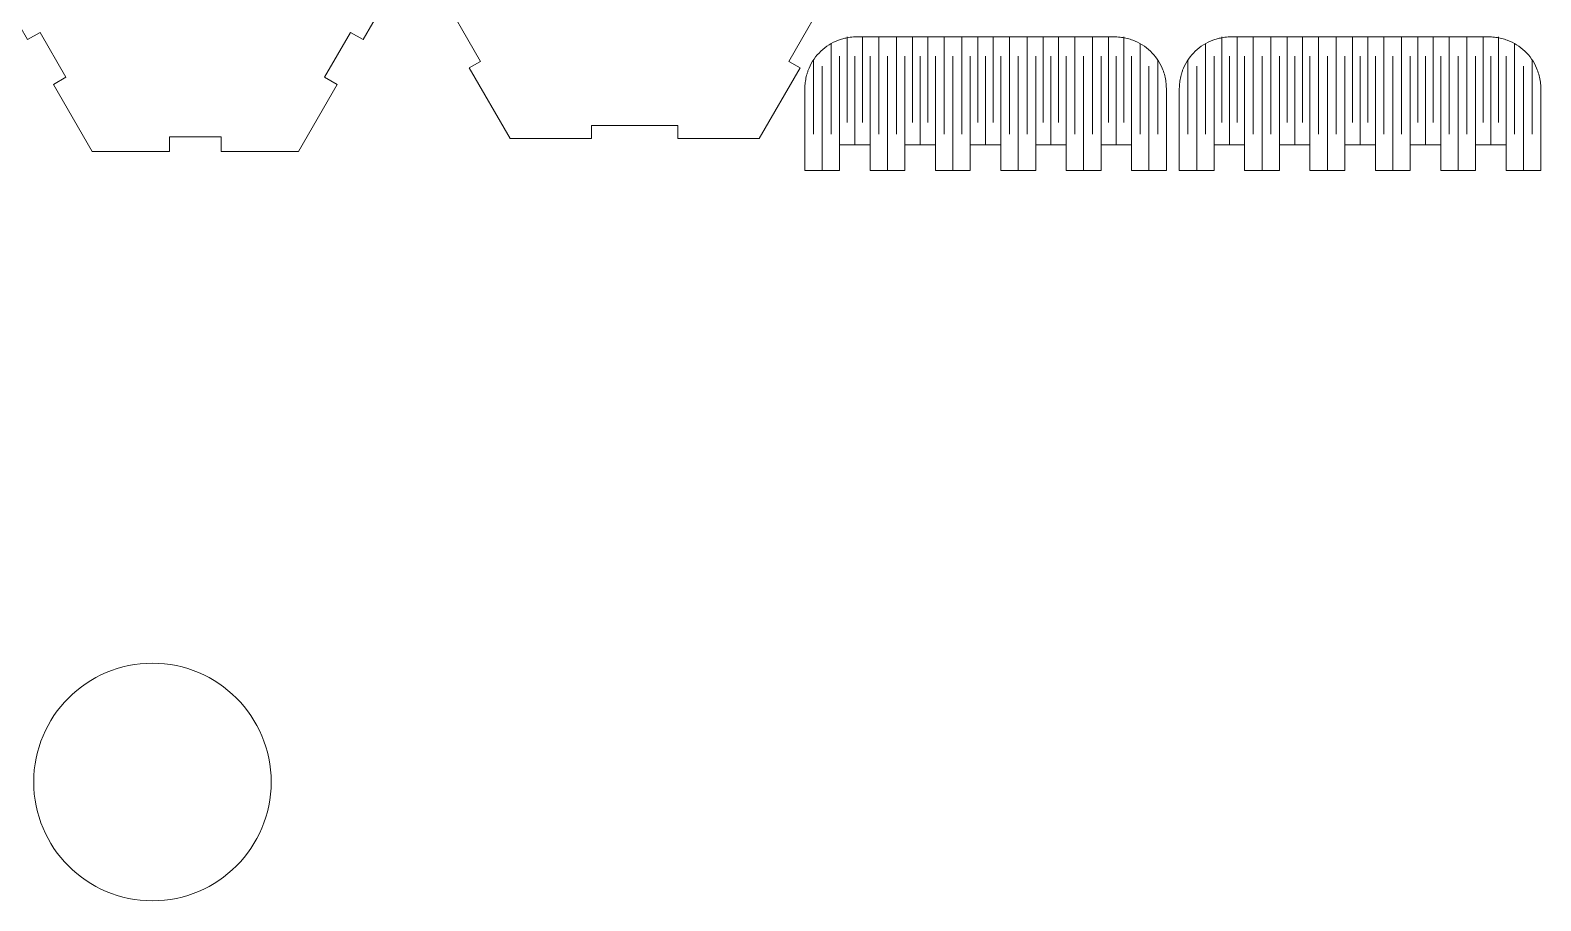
# Model space of a CAD drawing. Header units: millimetres. Extents: x -297 to 399, y -331 to 222.
# Drawn here: x 49.2 to 399, y -330.8 to -129.3 of the extents above; entities that cross this region are included whole.
import ezdxf

# ---------------------------------------------------------------- set-up
doc = ezdxf.new("R2010")
doc.units = ezdxf.units.MM
doc.header["$MEASUREMENT"] = 0
doc.layers.add('Layer 1', color=7, linetype='Continuous')

msp = doc.modelspace()

# ---------------------------------------------------------------- linework, layer by layer
at = {"layer": 'Layer 1', "color": 114, "lineweight": 20}
msp.add_ellipse((77.4699, -303.3381), major_axis=(0, 27.5), ratio=1, dxfattribs=at)
at = {"layer": 'Layer 1', "color": 250, "lineweight": 20}
for points, knots in [([(179.1537, -57.3938), (179.1537, -57.3938), (199.1537, -57.3938), (199.1537, -57.3938), (199.1537, -57.3938), (199.1537, -57.3938), (199.1537, -54.3594), (199.1537, -54.3594), (199.1537, -54.3594), (199.1537, -54.3594), (218.0212, -54.3594), (218.0212, -54.3594), (218.0212, -54.3594), (218.0212, -54.3594), (227.455, -70.6991), (227.455, -70.6991), (227.455, -70.6991), (227.455, -70.6991), (224.8271, -72.2163), (224.8271, -72.2163), (224.8271, -72.2163), (224.8271, -72.2163), (234.8271, -89.5369), (234.8271, -89.5369), (234.8271, -89.5369), (234.8271, -89.5369), (237.455, -88.0197), (237.455, -88.0197), (237.455, -88.0197), (237.455, -88.0197), (246.8887, -104.3594), (246.8887, -104.3594), (246.8887, -104.3594), (246.8887, -104.3594), (237.455, -120.6991), (237.455, -120.6991), (237.455, -120.6991), (237.455, -120.6991), (234.8271, -119.1819), (234.8271, -119.1819), (234.8271, -119.1819), (234.8271, -119.1819), (224.8271, -136.5025), (224.8271, -136.5025), (224.8271, -136.5025), (224.8271, -136.5025), (227.455, -138.0197), (227.455, -138.0197), (227.455, -138.0197), (227.455, -138.0197), (218.0212, -154.3594), (218.0212, -154.3594), (218.0212, -154.3594), (218.0212, -154.3594), (199.1537, -154.3594), (199.1537, -154.3594), (199.1537, -154.3594), (199.1537, -154.3594), (199.1537, -151.325), (199.1537, -151.325), (199.1537, -151.325), (199.1537, -151.325), (179.1537, -151.325), (179.1537, -151.325), (179.1537, -151.325), (179.1537, -151.325), (179.1537, -154.3594), (179.1537, -154.3594), (179.1537, -154.3594), (179.1537, -154.3594), (160.2862, -154.3594), (160.2862, -154.3594), (160.2862, -154.3594), (160.2862, -154.3594), (150.8524, -138.0197), (150.8524, -138.0197), (150.8524, -138.0197), (150.8524, -138.0197), (153.4803, -136.5025), (153.4803, -136.5025), (153.4803, -136.5025), (153.4803, -136.5025), (143.4803, -119.1819), (143.4803, -119.1819), (143.4803, -119.1819), (143.4803, -119.1819), (140.8524, -120.6991), (140.8524, -120.6991), (140.8524, -120.6991), (140.8524, -120.6991), (131.4187, -104.3594), (131.4187, -104.3594), (131.4187, -104.3594), (131.4187, -104.3594), (140.8524, -88.0197), (140.8524, -88.0197), (140.8524, -88.0197), (140.8524, -88.0197), (143.4803, -89.5369), (143.4803, -89.5369), (143.4803, -89.5369), (143.4803, -89.5369), (153.4803, -72.2163), (153.4803, -72.2163), (153.4803, -72.2163), (153.4803, -72.2163), (150.8524, -70.6991), (150.8524, -70.6991), (150.8524, -70.6991), (150.8524, -70.6991), (160.2862, -54.3594), (160.2862, -54.3594), (160.2862, -54.3594), (160.2862, -54.3594), (179.1537, -54.3594), (179.1537, -54.3594), (179.1537, -54.3594), (179.1537, -54.3594), (179.1537, -57.3938), (179.1537, -57.3938)], [0, 0, 0, 0, 0.03225806, 0.03225806, 0.03225806, 0.03225806, 0.06451613, 0.06451613, 0.06451613, 0.06451613, 0.09677419, 0.09677419, 0.09677419, 0.09677419, 0.12903226, 0.12903226, 0.12903226, 0.12903226, 0.16129032, 0.16129032, 0.16129032, 0.16129032, 0.19354839, 0.19354839, 0.19354839, 0.19354839, 0.22580645, 0.22580645, 0.22580645, 0.22580645, 0.25806452, 0.25806452, 0.25806452, 0.25806452, 0.29032258, 0.29032258, 0.29032258, 0.29032258, 0.32258065, 0.32258065, 0.32258065, 0.32258065, 0.35483871, 0.35483871, 0.35483871, 0.35483871, 0.38709677, 0.38709677, 0.38709677, 0.38709677, 0.41935484, 0.41935484, 0.41935484, 0.41935484, 0.4516129, 0.4516129, 0.4516129, 0.4516129, 0.48387097, 0.48387097, 0.48387097, 0.48387097, 0.51612903, 0.51612903, 0.51612903, 0.51612903, 0.5483871, 0.5483871, 0.5483871, 0.5483871, 0.58064516, 0.58064516, 0.58064516, 0.58064516, 0.61290323, 0.61290323, 0.61290323, 0.61290323, 0.64516129, 0.64516129, 0.64516129, 0.64516129, 0.67741935, 0.67741935, 0.67741935, 0.67741935, 0.70967742, 0.70967742, 0.70967742, 0.70967742, 0.74193548, 0.74193548, 0.74193548, 0.74193548, 0.77419355, 0.77419355, 0.77419355, 0.77419355, 0.80645161, 0.80645161, 0.80645161, 0.80645161, 0.83870968, 0.83870968, 0.83870968, 0.83870968, 0.87096774, 0.87096774, 0.87096774, 0.87096774, 0.90322581, 0.90322581, 0.90322581, 0.90322581, 0.93548387, 0.93548387, 0.93548387, 0.93548387, 1, 1, 1, 1]), ([(111.2887, -74.5492), (111.2887, -74.5492), (120.2414, -90.0556), (120.2414, -90.0556), (120.2414, -90.0556), (120.2414, -90.0556), (117.3266, -91.7384), (117.3266, -91.7384), (117.3266, -91.7384), (117.3266, -91.7384), (123.3266, -102.1307), (123.3266, -102.1307), (123.3266, -102.1307), (123.3266, -102.1307), (126.2414, -100.4479), (126.2414, -100.4479), (126.2414, -100.4479), (126.2414, -100.4479), (135.194, -115.9543), (135.194, -115.9543), (135.194, -115.9543), (135.194, -115.9543), (126.2414, -131.4607), (126.2414, -131.4607), (126.2414, -131.4607), (126.2414, -131.4607), (123.3266, -129.7779), (123.3266, -129.7779), (123.3266, -129.7779), (123.3266, -129.7779), (117.3266, -140.1702), (117.3266, -140.1702), (117.3266, -140.1702), (117.3266, -140.1702), (120.2414, -141.853), (120.2414, -141.853), (120.2414, -141.853), (120.2414, -141.853), (111.2887, -157.3594), (111.2887, -157.3594), (111.2887, -157.3594), (111.2887, -157.3594), (93.3835, -157.3594), (93.3835, -157.3594), (93.3835, -157.3594), (93.3835, -157.3594), (93.3835, -153.9938), (93.3835, -153.9938), (93.3835, -153.9938), (93.3835, -153.9938), (81.3835, -153.9938), (81.3835, -153.9938), (81.3835, -153.9938), (81.3835, -153.9938), (81.3835, -157.3594), (81.3835, -157.3594), (81.3835, -157.3594), (81.3835, -157.3594), (63.4783, -157.3594), (63.4783, -157.3594), (63.4783, -157.3594), (63.4783, -157.3594), (54.5256, -141.853), (54.5256, -141.853), (54.5256, -141.853), (54.5256, -141.853), (57.4404, -140.1702), (57.4404, -140.1702), (57.4404, -140.1702), (57.4404, -140.1702), (51.4404, -129.7779), (51.4404, -129.7779), (51.4404, -129.7779), (51.4404, -129.7779), (48.5256, -131.4607), (48.5256, -131.4607), (48.5256, -131.4607), (48.5256, -131.4607), (39.573, -115.9543), (39.573, -115.9543), (39.573, -115.9543), (39.573, -115.9543), (48.5256, -100.4479), (48.5256, -100.4479), (48.5256, -100.4479), (48.5256, -100.4479), (51.4404, -102.1307), (51.4404, -102.1307), (51.4404, -102.1307), (51.4404, -102.1307), (57.4404, -91.7384), (57.4404, -91.7384), (57.4404, -91.7384), (57.4404, -91.7384), (54.5256, -90.0556), (54.5256, -90.0556), (54.5256, -90.0556), (54.5256, -90.0556), (63.4783, -74.5492), (63.4783, -74.5492), (63.4783, -74.5492), (63.4783, -74.5492), (81.3835, -74.5492), (81.3835, -74.5492), (81.3835, -74.5492), (81.3835, -74.5492), (81.3835, -77.9148), (81.3835, -77.9148), (81.3835, -77.9148), (81.3835, -77.9148), (93.3835, -77.9148), (93.3835, -77.9148), (93.3835, -77.9148), (93.3835, -77.9148), (93.3835, -74.5492), (93.3835, -74.5492), (93.3835, -74.5492), (93.3835, -74.5492), (111.2887, -74.5492), (111.2887, -74.5492)], [0, 0, 0, 0, 0.03225806, 0.03225806, 0.03225806, 0.03225806, 0.06451613, 0.06451613, 0.06451613, 0.06451613, 0.09677419, 0.09677419, 0.09677419, 0.09677419, 0.12903226, 0.12903226, 0.12903226, 0.12903226, 0.16129032, 0.16129032, 0.16129032, 0.16129032, 0.19354839, 0.19354839, 0.19354839, 0.19354839, 0.22580645, 0.22580645, 0.22580645, 0.22580645, 0.25806452, 0.25806452, 0.25806452, 0.25806452, 0.29032258, 0.29032258, 0.29032258, 0.29032258, 0.32258065, 0.32258065, 0.32258065, 0.32258065, 0.35483871, 0.35483871, 0.35483871, 0.35483871, 0.38709677, 0.38709677, 0.38709677, 0.38709677, 0.41935484, 0.41935484, 0.41935484, 0.41935484, 0.4516129, 0.4516129, 0.4516129, 0.4516129, 0.48387097, 0.48387097, 0.48387097, 0.48387097, 0.51612903, 0.51612903, 0.51612903, 0.51612903, 0.5483871, 0.5483871, 0.5483871, 0.5483871, 0.58064516, 0.58064516, 0.58064516, 0.58064516, 0.61290323, 0.61290323, 0.61290323, 0.61290323, 0.64516129, 0.64516129, 0.64516129, 0.64516129, 0.67741935, 0.67741935, 0.67741935, 0.67741935, 0.70967742, 0.70967742, 0.70967742, 0.70967742, 0.74193548, 0.74193548, 0.74193548, 0.74193548, 0.77419355, 0.77419355, 0.77419355, 0.77419355, 0.80645161, 0.80645161, 0.80645161, 0.80645161, 0.83870968, 0.83870968, 0.83870968, 0.83870968, 0.87096774, 0.87096774, 0.87096774, 0.87096774, 0.90322581, 0.90322581, 0.90322581, 0.90322581, 0.93548387, 0.93548387, 0.93548387, 0.93548387, 1, 1, 1, 1]), ([(311.3267, -138.0815), (311.0107, -137.3402), (310.6206, -136.628), (310.1608, -135.9647), (310.1608, -135.9647), (309.7023, -135.3032), (309.1745, -134.6903), (308.5912, -134.1359), (308.5912, -134.1359), (308.0095, -133.583), (307.3724, -133.0883), (306.6907, -132.6646), (306.6907, -132.6646), (306.0035, -132.2375), (305.2708, -131.8826), (304.5129, -131.6022), (304.5129, -131.6022), (304.305, -131.5253), (304.0953, -131.454), (303.8837, -131.3883), (303.8837, -131.3883), (303.6704, -131.3221), (303.4552, -131.2617), (303.2386, -131.2069), (303.2386, -131.2069), (303.0196, -131.1515), (302.7991, -131.1019), (302.5775, -131.0579), (302.5775, -131.0579), (302.3528, -131.0133), (302.1271, -130.9745), (301.9004, -130.9413), (301.9004, -130.9413), (301.6702, -130.9076), (301.4391, -130.8798), (301.2074, -130.8572), (301.2074, -130.8572), (300.9716, -130.8341), (300.7352, -130.8164), (300.4985, -130.8055), (300.4985, -130.8055), (300.257, -130.7943), (300.0153, -130.7903), (299.7736, -130.7862), (299.7736, -130.7862), (299.7736, -130.7862), (241.0864, -130.7862), (241.0864, -130.7862), (241.0864, -130.7862), (241.0864, -130.7862), (240.6717, -130.7936), (240.6717, -130.7936), (240.6717, -130.7936), (240.6717, -130.7936), (240.2644, -130.8108), (240.2644, -130.8108), (240.2644, -130.8108), (240.2644, -130.8108), (239.8647, -130.8379), (239.8647, -130.8379), (239.8647, -130.8379), (239.8647, -130.8379), (239.4723, -130.8748), (239.4723, -130.8748), (239.4723, -130.8748), (239.4723, -130.8748), (239.0875, -130.9216), (239.0875, -130.9216), (239.0875, -130.9216), (239.0875, -130.9216), (238.7102, -130.9783), (238.7102, -130.9783), (238.7102, -130.9783), (238.7102, -130.9783), (238.3403, -131.0448), (238.3403, -131.0448), (238.3403, -131.0448), (237.9994, -131.1112), (237.661, -131.1911), (237.3264, -131.2847), (237.3264, -131.2847), (236.9959, -131.3772), (236.6692, -131.483), (236.3471, -131.6022), (236.3471, -131.6022), (235.5892, -131.8826), (234.8569, -132.2373), (234.1699, -132.6642), (234.1699, -132.6642), (233.488, -133.0879), (232.8508, -133.5828), (232.2688, -134.1359), (232.2688, -134.1359), (231.6856, -134.6901), (231.158, -135.3029), (230.6996, -135.9641), (230.6996, -135.9641), (230.2397, -136.6276), (229.8495, -137.3399), (229.5333, -138.0815), (229.5333, -138.0815), (229.4432, -138.2928), (229.3591, -138.5064), (229.2813, -138.7224), (229.2813, -138.7224), (229.2038, -138.9374), (229.1324, -139.1546), (229.0675, -139.3737), (229.0675, -139.3737), (229.0026, -139.5925), (228.9441, -139.8132), (228.8919, -140.0354), (228.8919, -140.0354), (228.8397, -140.2581), (228.7939, -140.4822), (228.7547, -140.7075), (228.7547, -140.7075), (228.7152, -140.934), (228.6824, -141.1616), (228.6556, -141.39), (228.6556, -141.39), (228.6286, -141.6203), (228.6077, -141.8514), (228.5949, -142.0829), (228.5949, -142.0829), (228.5819, -142.3171), (228.5771, -142.5516), (228.5724, -142.7862), (228.5724, -142.7862), (228.5724, -142.7862), (228.5724, -161.7862), (228.5724, -161.7862), (228.5724, -161.7862), (228.5724, -161.7862), (236.623, -161.7862), (236.623, -161.7862), (236.623, -161.7862), (236.623, -161.7862), (236.623, -155.7862), (236.623, -155.7862), (236.623, -155.7862), (236.623, -155.7862), (243.7053, -155.7862), (243.7053, -155.7862), (243.7053, -155.7862), (243.7053, -155.7862), (243.7053, -161.7862), (243.7053, -161.7862), (243.7053, -161.7862), (243.7053, -161.7862), (251.7559, -161.7862), (251.7559, -161.7862), (251.7559, -161.7862), (251.7559, -161.7862), (251.7559, -155.7862), (251.7559, -155.7862), (251.7559, -155.7862), (251.7559, -155.7862), (258.8382, -155.7862), (258.8382, -155.7862), (258.8382, -155.7862), (258.8382, -155.7862), (258.8382, -161.7862), (258.8382, -161.7862), (258.8382, -161.7862), (258.8382, -161.7862), (266.8888, -161.7862), (266.8888, -161.7862), (266.8888, -161.7862), (266.8888, -161.7862), (266.8888, -155.7862), (266.8888, -155.7862), (266.8888, -155.7862), (266.8888, -155.7862), (273.9712, -155.7862), (273.9712, -155.7862), (273.9712, -155.7862), (273.9712, -155.7862), (273.9712, -161.7862), (273.9712, -161.7862), (273.9712, -161.7862), (273.9712, -161.7862), (282.0218, -161.7862), (282.0218, -161.7862), (282.0218, -161.7862), (282.0218, -161.7862), (282.0218, -155.7862), (282.0218, -155.7862), (282.0218, -155.7862), (282.0218, -155.7862), (289.1041, -155.7862), (289.1041, -155.7862), (289.1041, -155.7862), (289.1041, -155.7862), (289.1041, -161.7862), (289.1041, -161.7862), (289.1041, -161.7862), (289.1041, -161.7862), (297.1547, -161.7862), (297.1547, -161.7862), (297.1547, -161.7862), (297.1547, -161.7862), (297.1547, -155.7862), (297.1547, -155.7862), (297.1547, -155.7862), (297.1547, -155.7862), (304.237, -155.7862), (304.237, -155.7862), (304.237, -155.7862), (304.237, -155.7862), (304.237, -161.7862), (304.237, -161.7862), (304.237, -161.7862), (304.237, -161.7862), (312.2876, -161.7862), (312.2876, -161.7862), (312.2876, -161.7862), (312.2876, -161.7862), (312.2876, -142.7862), (312.2876, -142.7862), (312.2876, -142.7862), (312.2876, -142.7862), (312.2793, -142.404), (312.2793, -142.404), (312.2793, -142.404), (312.2793, -142.404), (312.26, -142.0251), (312.26, -142.0251), (312.26, -142.0251), (312.26, -142.0251), (312.2297, -141.6497), (312.2297, -141.6497), (312.2297, -141.6497), (312.2297, -141.6497), (312.1886, -141.2776), (312.1886, -141.2776), (312.1886, -141.2776), (312.1886, -141.2776), (312.1365, -140.9089), (312.1365, -140.9089), (312.1365, -140.9089), (312.1365, -140.9089), (312.0735, -140.5436), (312.0735, -140.5436), (312.0735, -140.5436), (312.0735, -140.5436), (311.9996, -140.1817), (311.9996, -140.1817), (311.9996, -140.1817), (311.9996, -140.1817), (311.9148, -139.8232), (311.9148, -139.8232), (311.9148, -139.8232), (311.9148, -139.8232), (311.819, -139.4681), (311.819, -139.4681), (311.819, -139.4681), (311.819, -139.4681), (311.7123, -139.1164), (311.7123, -139.1164), (311.7123, -139.1164), (311.7123, -139.1164), (311.5947, -138.768), (311.5947, -138.768), (311.5947, -138.768), (311.5947, -138.768), (311.4662, -138.4231), (311.4662, -138.4231), (311.4662, -138.4231), (311.4662, -138.4231), (311.3267, -138.0815), (311.3267, -138.0815)], [0, 0, 0, 0, 0.01449275, 0.01449275, 0.01449275, 0.01449275, 0.02898551, 0.02898551, 0.02898551, 0.02898551, 0.04347826, 0.04347826, 0.04347826, 0.04347826, 0.05797101, 0.05797101, 0.05797101, 0.05797101, 0.07246377, 0.07246377, 0.07246377, 0.07246377, 0.08695652, 0.08695652, 0.08695652, 0.08695652, 0.10144928, 0.10144928, 0.10144928, 0.10144928, 0.11594203, 0.11594203, 0.11594203, 0.11594203, 0.13043478, 0.13043478, 0.13043478, 0.13043478, 0.14492754, 0.14492754, 0.14492754, 0.14492754, 0.15942029, 0.15942029, 0.15942029, 0.15942029, 0.17391304, 0.17391304, 0.17391304, 0.17391304, 0.1884058, 0.1884058, 0.1884058, 0.1884058, 0.20289855, 0.20289855, 0.20289855, 0.20289855, 0.2173913, 0.2173913, 0.2173913, 0.2173913, 0.23188406, 0.23188406, 0.23188406, 0.23188406, 0.24637681, 0.24637681, 0.24637681, 0.24637681, 0.26086957, 0.26086957, 0.26086957, 0.26086957, 0.27536232, 0.27536232, 0.27536232, 0.27536232, 0.28985507, 0.28985507, 0.28985507, 0.28985507, 0.30434783, 0.30434783, 0.30434783, 0.30434783, 0.31884058, 0.31884058, 0.31884058, 0.31884058, 0.33333333, 0.33333333, 0.33333333, 0.33333333, 0.34782609, 0.34782609, 0.34782609, 0.34782609, 0.36231884, 0.36231884, 0.36231884, 0.36231884, 0.37681159, 0.37681159, 0.37681159, 0.37681159, 0.39130435, 0.39130435, 0.39130435, 0.39130435, 0.4057971, 0.4057971, 0.4057971, 0.4057971, 0.42028986, 0.42028986, 0.42028986, 0.42028986, 0.43478261, 0.43478261, 0.43478261, 0.43478261, 0.44927536, 0.44927536, 0.44927536, 0.44927536, 0.46376812, 0.46376812, 0.46376812, 0.46376812, 0.47826087, 0.47826087, 0.47826087, 0.47826087, 0.49275362, 0.49275362, 0.49275362, 0.49275362, 0.50724638, 0.50724638, 0.50724638, 0.50724638, 0.52173913, 0.52173913, 0.52173913, 0.52173913, 0.53623188, 0.53623188, 0.53623188, 0.53623188, 0.55072464, 0.55072464, 0.55072464, 0.55072464, 0.56521739, 0.56521739, 0.56521739, 0.56521739, 0.57971014, 0.57971014, 0.57971014, 0.57971014, 0.5942029, 0.5942029, 0.5942029, 0.5942029, 0.60869565, 0.60869565, 0.60869565, 0.60869565, 0.62318841, 0.62318841, 0.62318841, 0.62318841, 0.63768116, 0.63768116, 0.63768116, 0.63768116, 0.65217391, 0.65217391, 0.65217391, 0.65217391, 0.66666667, 0.66666667, 0.66666667, 0.66666667, 0.68115942, 0.68115942, 0.68115942, 0.68115942, 0.69565217, 0.69565217, 0.69565217, 0.69565217, 0.71014493, 0.71014493, 0.71014493, 0.71014493, 0.72463768, 0.72463768, 0.72463768, 0.72463768, 0.73913043, 0.73913043, 0.73913043, 0.73913043, 0.75362319, 0.75362319, 0.75362319, 0.75362319, 0.76811594, 0.76811594, 0.76811594, 0.76811594, 0.7826087, 0.7826087, 0.7826087, 0.7826087, 0.79710145, 0.79710145, 0.79710145, 0.79710145, 0.8115942, 0.8115942, 0.8115942, 0.8115942, 0.82608696, 0.82608696, 0.82608696, 0.82608696, 0.84057971, 0.84057971, 0.84057971, 0.84057971, 0.85507246, 0.85507246, 0.85507246, 0.85507246, 0.86956522, 0.86956522, 0.86956522, 0.86956522, 0.88405797, 0.88405797, 0.88405797, 0.88405797, 0.89855072, 0.89855072, 0.89855072, 0.89855072, 0.91304348, 0.91304348, 0.91304348, 0.91304348, 0.92753623, 0.92753623, 0.92753623, 0.92753623, 0.94202899, 0.94202899, 0.94202899, 0.94202899, 0.95652174, 0.95652174, 0.95652174, 0.95652174, 0.97101449, 0.97101449, 0.97101449, 0.97101449, 1, 1, 1, 1]), ([(398.0419, -138.0815), (397.7259, -137.3402), (397.3358, -136.628), (396.876, -135.9647), (396.876, -135.9647), (396.4175, -135.3032), (395.8897, -134.6903), (395.3064, -134.1359), (395.3064, -134.1359), (394.7247, -133.583), (394.0876, -133.0883), (393.4059, -132.6646), (393.4059, -132.6646), (392.7187, -132.2375), (391.986, -131.8826), (391.2281, -131.6022), (391.2281, -131.6022), (391.0202, -131.5253), (390.8105, -131.454), (390.5989, -131.3883), (390.5989, -131.3883), (390.3856, -131.3221), (390.1704, -131.2617), (389.9538, -131.2069), (389.9538, -131.2069), (389.7348, -131.1515), (389.5143, -131.1019), (389.2927, -131.0579), (389.2927, -131.0579), (389.068, -131.0133), (388.8423, -130.9745), (388.6156, -130.9413), (388.6156, -130.9413), (388.3854, -130.9076), (388.1543, -130.8798), (387.9226, -130.8572), (387.9226, -130.8572), (387.6868, -130.8341), (387.4504, -130.8164), (387.2137, -130.8055), (387.2137, -130.8055), (386.9722, -130.7943), (386.7305, -130.7903), (386.4888, -130.7862), (386.4888, -130.7862), (386.4888, -130.7862), (327.8016, -130.7862), (327.8016, -130.7862), (327.8016, -130.7862), (327.8016, -130.7862), (327.3869, -130.7936), (327.3869, -130.7936), (327.3869, -130.7936), (327.3869, -130.7936), (326.9796, -130.8108), (326.9796, -130.8108), (326.9796, -130.8108), (326.9796, -130.8108), (326.5799, -130.8379), (326.5799, -130.8379), (326.5799, -130.8379), (326.5799, -130.8379), (326.1875, -130.8748), (326.1875, -130.8748), (326.1875, -130.8748), (326.1875, -130.8748), (325.8027, -130.9216), (325.8027, -130.9216), (325.8027, -130.9216), (325.8027, -130.9216), (325.4254, -130.9783), (325.4254, -130.9783), (325.4254, -130.9783), (325.4254, -130.9783), (325.0555, -131.0448), (325.0555, -131.0448), (325.0555, -131.0448), (324.7146, -131.1112), (324.3762, -131.1911), (324.0416, -131.2847), (324.0416, -131.2847), (323.7111, -131.3772), (323.3844, -131.483), (323.0623, -131.6022), (323.0623, -131.6022), (322.3044, -131.8826), (321.5721, -132.2373), (320.8851, -132.6642), (320.8851, -132.6642), (320.2032, -133.0879), (319.566, -133.5828), (318.984, -134.1359), (318.984, -134.1359), (318.4008, -134.6901), (317.8732, -135.3029), (317.4148, -135.9641), (317.4148, -135.9641), (316.9549, -136.6276), (316.5647, -137.3399), (316.2485, -138.0815), (316.2485, -138.0815), (316.1584, -138.2928), (316.0743, -138.5064), (315.9965, -138.7224), (315.9965, -138.7224), (315.919, -138.9374), (315.8476, -139.1546), (315.7827, -139.3737), (315.7827, -139.3737), (315.7178, -139.5925), (315.6593, -139.8132), (315.6071, -140.0354), (315.6071, -140.0354), (315.5549, -140.2581), (315.5091, -140.4822), (315.4699, -140.7075), (315.4699, -140.7075), (315.4304, -140.934), (315.3976, -141.1616), (315.3708, -141.39), (315.3708, -141.39), (315.3438, -141.6203), (315.3229, -141.8514), (315.3101, -142.0829), (315.3101, -142.0829), (315.2971, -142.3171), (315.2923, -142.5516), (315.2876, -142.7862), (315.2876, -142.7862), (315.2876, -142.7862), (315.2876, -161.7862), (315.2876, -161.7862), (315.2876, -161.7862), (315.2876, -161.7862), (323.3382, -161.7862), (323.3382, -161.7862), (323.3382, -161.7862), (323.3382, -161.7862), (323.3382, -155.7862), (323.3382, -155.7862), (323.3382, -155.7862), (323.3382, -155.7862), (330.4205, -155.7862), (330.4205, -155.7862), (330.4205, -155.7862), (330.4205, -155.7862), (330.4205, -161.7862), (330.4205, -161.7862), (330.4205, -161.7862), (330.4205, -161.7862), (338.4711, -161.7862), (338.4711, -161.7862), (338.4711, -161.7862), (338.4711, -161.7862), (338.4711, -155.7862), (338.4711, -155.7862), (338.4711, -155.7862), (338.4711, -155.7862), (345.5534, -155.7862), (345.5534, -155.7862), (345.5534, -155.7862), (345.5534, -155.7862), (345.5534, -161.7862), (345.5534, -161.7862), (345.5534, -161.7862), (345.5534, -161.7862), (353.604, -161.7862), (353.604, -161.7862), (353.604, -161.7862), (353.604, -161.7862), (353.604, -155.7862), (353.604, -155.7862), (353.604, -155.7862), (353.604, -155.7862), (360.6864, -155.7862), (360.6864, -155.7862), (360.6864, -155.7862), (360.6864, -155.7862), (360.6864, -161.7862), (360.6864, -161.7862), (360.6864, -161.7862), (360.6864, -161.7862), (368.737, -161.7862), (368.737, -161.7862), (368.737, -161.7862), (368.737, -161.7862), (368.737, -155.7862), (368.737, -155.7862), (368.737, -155.7862), (368.737, -155.7862), (375.8193, -155.7862), (375.8193, -155.7862), (375.8193, -155.7862), (375.8193, -155.7862), (375.8193, -161.7862), (375.8193, -161.7862), (375.8193, -161.7862), (375.8193, -161.7862), (383.8699, -161.7862), (383.8699, -161.7862), (383.8699, -161.7862), (383.8699, -161.7862), (383.8699, -155.7862), (383.8699, -155.7862), (383.8699, -155.7862), (383.8699, -155.7862), (390.9522, -155.7862), (390.9522, -155.7862), (390.9522, -155.7862), (390.9522, -155.7862), (390.9522, -161.7862), (390.9522, -161.7862), (390.9522, -161.7862), (390.9522, -161.7862), (399.0028, -161.7862), (399.0028, -161.7862), (399.0028, -161.7862), (399.0028, -161.7862), (399.0028, -142.7862), (399.0028, -142.7862), (399.0028, -142.7862), (399.0028, -142.7862), (398.9945, -142.404), (398.9945, -142.404), (398.9945, -142.404), (398.9945, -142.404), (398.9752, -142.0251), (398.9752, -142.0251), (398.9752, -142.0251), (398.9752, -142.0251), (398.9449, -141.6497), (398.9449, -141.6497), (398.9449, -141.6497), (398.9449, -141.6497), (398.9038, -141.2776), (398.9038, -141.2776), (398.9038, -141.2776), (398.9038, -141.2776), (398.8517, -140.9089), (398.8517, -140.9089), (398.8517, -140.9089), (398.8517, -140.9089), (398.7887, -140.5436), (398.7887, -140.5436), (398.7887, -140.5436), (398.7887, -140.5436), (398.7148, -140.1817), (398.7148, -140.1817), (398.7148, -140.1817), (398.7148, -140.1817), (398.63, -139.8232), (398.63, -139.8232), (398.63, -139.8232), (398.63, -139.8232), (398.5342, -139.4681), (398.5342, -139.4681), (398.5342, -139.4681), (398.5342, -139.4681), (398.4275, -139.1164), (398.4275, -139.1164), (398.4275, -139.1164), (398.4275, -139.1164), (398.3099, -138.768), (398.3099, -138.768), (398.3099, -138.768), (398.3099, -138.768), (398.1814, -138.4231), (398.1814, -138.4231), (398.1814, -138.4231), (398.1814, -138.4231), (398.0419, -138.0815), (398.0419, -138.0815)], [0, 0, 0, 0, 0.01449275, 0.01449275, 0.01449275, 0.01449275, 0.02898551, 0.02898551, 0.02898551, 0.02898551, 0.04347826, 0.04347826, 0.04347826, 0.04347826, 0.05797101, 0.05797101, 0.05797101, 0.05797101, 0.07246377, 0.07246377, 0.07246377, 0.07246377, 0.08695652, 0.08695652, 0.08695652, 0.08695652, 0.10144928, 0.10144928, 0.10144928, 0.10144928, 0.11594203, 0.11594203, 0.11594203, 0.11594203, 0.13043478, 0.13043478, 0.13043478, 0.13043478, 0.14492754, 0.14492754, 0.14492754, 0.14492754, 0.15942029, 0.15942029, 0.15942029, 0.15942029, 0.17391304, 0.17391304, 0.17391304, 0.17391304, 0.1884058, 0.1884058, 0.1884058, 0.1884058, 0.20289855, 0.20289855, 0.20289855, 0.20289855, 0.2173913, 0.2173913, 0.2173913, 0.2173913, 0.23188406, 0.23188406, 0.23188406, 0.23188406, 0.24637681, 0.24637681, 0.24637681, 0.24637681, 0.26086957, 0.26086957, 0.26086957, 0.26086957, 0.27536232, 0.27536232, 0.27536232, 0.27536232, 0.28985507, 0.28985507, 0.28985507, 0.28985507, 0.30434783, 0.30434783, 0.30434783, 0.30434783, 0.31884058, 0.31884058, 0.31884058, 0.31884058, 0.33333333, 0.33333333, 0.33333333, 0.33333333, 0.34782609, 0.34782609, 0.34782609, 0.34782609, 0.36231884, 0.36231884, 0.36231884, 0.36231884, 0.37681159, 0.37681159, 0.37681159, 0.37681159, 0.39130435, 0.39130435, 0.39130435, 0.39130435, 0.4057971, 0.4057971, 0.4057971, 0.4057971, 0.42028986, 0.42028986, 0.42028986, 0.42028986, 0.43478261, 0.43478261, 0.43478261, 0.43478261, 0.44927536, 0.44927536, 0.44927536, 0.44927536, 0.46376812, 0.46376812, 0.46376812, 0.46376812, 0.47826087, 0.47826087, 0.47826087, 0.47826087, 0.49275362, 0.49275362, 0.49275362, 0.49275362, 0.50724638, 0.50724638, 0.50724638, 0.50724638, 0.52173913, 0.52173913, 0.52173913, 0.52173913, 0.53623188, 0.53623188, 0.53623188, 0.53623188, 0.55072464, 0.55072464, 0.55072464, 0.55072464, 0.56521739, 0.56521739, 0.56521739, 0.56521739, 0.57971014, 0.57971014, 0.57971014, 0.57971014, 0.5942029, 0.5942029, 0.5942029, 0.5942029, 0.60869565, 0.60869565, 0.60869565, 0.60869565, 0.62318841, 0.62318841, 0.62318841, 0.62318841, 0.63768116, 0.63768116, 0.63768116, 0.63768116, 0.65217391, 0.65217391, 0.65217391, 0.65217391, 0.66666667, 0.66666667, 0.66666667, 0.66666667, 0.68115942, 0.68115942, 0.68115942, 0.68115942, 0.69565217, 0.69565217, 0.69565217, 0.69565217, 0.71014493, 0.71014493, 0.71014493, 0.71014493, 0.72463768, 0.72463768, 0.72463768, 0.72463768, 0.73913043, 0.73913043, 0.73913043, 0.73913043, 0.75362319, 0.75362319, 0.75362319, 0.75362319, 0.76811594, 0.76811594, 0.76811594, 0.76811594, 0.7826087, 0.7826087, 0.7826087, 0.7826087, 0.79710145, 0.79710145, 0.79710145, 0.79710145, 0.8115942, 0.8115942, 0.8115942, 0.8115942, 0.82608696, 0.82608696, 0.82608696, 0.82608696, 0.84057971, 0.84057971, 0.84057971, 0.84057971, 0.85507246, 0.85507246, 0.85507246, 0.85507246, 0.86956522, 0.86956522, 0.86956522, 0.86956522, 0.88405797, 0.88405797, 0.88405797, 0.88405797, 0.89855072, 0.89855072, 0.89855072, 0.89855072, 0.91304348, 0.91304348, 0.91304348, 0.91304348, 0.92753623, 0.92753623, 0.92753623, 0.92753623, 0.94202899, 0.94202899, 0.94202899, 0.94202899, 0.95652174, 0.95652174, 0.95652174, 0.95652174, 0.97101449, 0.97101449, 0.97101449, 0.97101449, 1, 1, 1, 1])]:
    msp.add_open_spline(points, degree=3, knots=knots, dxfattribs=at)
for points in [[(234.6347, -132.3901), (234.6347, -132.3901), (234.6347, -153.3609), (234.6347, -153.3609)], [(238.3936, -130.7862), (238.3936, -130.7862), (238.3936, -150.6621), (238.3936, -150.6621)], [(241.9345, -130.7862), (241.9345, -130.7862), (241.9345, -150.6621), (241.9345, -150.6621)], [(245.6936, -130.7862), (245.6936, -130.7862), (245.6936, -153.3609), (245.6936, -153.3609)], [(249.7676, -130.7862), (249.7676, -130.7862), (249.7676, -153.3609), (249.7676, -153.3609)], [(253.5265, -130.7862), (253.5265, -130.7862), (253.5265, -150.6621), (253.5265, -150.6621)], [(257.0674, -130.7862), (257.0674, -130.7862), (257.0674, -150.6621), (257.0674, -150.6621)], [(260.8264, -130.7862), (260.8264, -130.7862), (260.8264, -153.3609), (260.8264, -153.3609)], [(264.9004, -130.7862), (264.9004, -130.7862), (264.9004, -153.3609), (264.9004, -153.3609)], [(268.6594, -130.7862), (268.6594, -130.7862), (268.6594, -150.6621), (268.6594, -150.6621)], [(272.2008, -130.7862), (272.2008, -130.7862), (272.2008, -150.6621), (272.2008, -150.6621)], [(275.9598, -130.7862), (275.9598, -130.7862), (275.9598, -153.3609), (275.9598, -153.3609)], [(280.0338, -130.7862), (280.0338, -130.7862), (280.0338, -153.3609), (280.0338, -153.3609)], [(283.7928, -130.7862), (283.7928, -130.7862), (283.7928, -150.6621), (283.7928, -150.6621)], [(287.3337, -130.7862), (287.3337, -130.7862), (287.3337, -150.6621), (287.3337, -150.6621)], [(291.0926, -130.7862), (291.0926, -130.7862), (291.0926, -153.3609), (291.0926, -153.3609)], [(295.1666, -130.7862), (295.1666, -130.7862), (295.1666, -153.3609), (295.1666, -153.3609)], [(298.9257, -130.7862), (298.9257, -130.7862), (298.9257, -150.6621), (298.9257, -150.6621)], [(302.4666, -130.7862), (302.4666, -130.7862), (302.4666, -150.6621), (302.4666, -150.6621)], [(306.2255, -132.3901), (306.2255, -132.3901), (306.2255, -153.3609), (306.2255, -153.3609)], [(321.3499, -132.3901), (321.3499, -132.3901), (321.3499, -153.3609), (321.3499, -153.3609)], [(325.1088, -130.7862), (325.1088, -130.7862), (325.1088, -150.6621), (325.1088, -150.6621)], [(328.6497, -130.7862), (328.6497, -130.7862), (328.6497, -150.6621), (328.6497, -150.6621)], [(332.4088, -130.7862), (332.4088, -130.7862), (332.4088, -153.3609), (332.4088, -153.3609)], [(336.4828, -130.7862), (336.4828, -130.7862), (336.4828, -153.3609), (336.4828, -153.3609)], [(340.2417, -130.7862), (340.2417, -130.7862), (340.2417, -150.6621), (340.2417, -150.6621)], [(343.7826, -130.7862), (343.7826, -130.7862), (343.7826, -150.6621), (343.7826, -150.6621)], [(347.5416, -130.7862), (347.5416, -130.7862), (347.5416, -153.3609), (347.5416, -153.3609)], [(351.6156, -130.7862), (351.6156, -130.7862), (351.6156, -153.3609), (351.6156, -153.3609)], [(355.3746, -130.7862), (355.3746, -130.7862), (355.3746, -150.6621), (355.3746, -150.6621)], [(358.916, -130.7862), (358.916, -130.7862), (358.916, -150.6621), (358.916, -150.6621)], [(362.675, -130.7862), (362.675, -130.7862), (362.675, -153.3609), (362.675, -153.3609)], [(366.749, -130.7862), (366.749, -130.7862), (366.749, -153.3609), (366.749, -153.3609)], [(370.508, -130.7862), (370.508, -130.7862), (370.508, -150.6621), (370.508, -150.6621)], [(374.0489, -130.7862), (374.0489, -130.7862), (374.0489, -150.6621), (374.0489, -150.6621)], [(377.8078, -130.7862), (377.8078, -130.7862), (377.8078, -153.3609), (377.8078, -153.3609)], [(381.8818, -130.7862), (381.8818, -130.7862), (381.8818, -153.3609), (381.8818, -153.3609)], [(385.6409, -130.7862), (385.6409, -130.7862), (385.6409, -150.6621), (385.6409, -150.6621)], [(389.1818, -130.7862), (389.1818, -130.7862), (389.1818, -150.6621), (389.1818, -150.6621)], [(392.9407, -132.3901), (392.9407, -132.3901), (392.9407, -153.3609), (392.9407, -153.3609)], [(230.5607, -136.1691), (230.5607, -136.1691), (230.5607, -153.3609), (230.5607, -153.3609)], [(236.623, -155.7862), (236.623, -155.7862), (236.623, -135.2958), (236.623, -135.2958)], [(240.1641, -155.7862), (240.1641, -155.7862), (240.1641, -135.2958), (240.1641, -135.2958)], [(243.7051, -155.7862), (243.7051, -155.7862), (243.7051, -135.2958), (243.7051, -135.2958)], [(247.7307, -161.7862), (247.7307, -161.7862), (247.7307, -135.2958), (247.7307, -135.2958)], [(251.7559, -155.7862), (251.7559, -155.7862), (251.7559, -135.2958), (251.7559, -135.2958)], [(255.297, -155.7862), (255.297, -155.7862), (255.297, -135.2958), (255.297, -135.2958)], [(258.838, -155.7862), (258.838, -155.7862), (258.838, -135.2958), (258.838, -135.2958)], [(262.8635, -161.7862), (262.8635, -161.7862), (262.8635, -135.2958), (262.8635, -135.2958)], [(266.8888, -155.7862), (266.8888, -155.7862), (266.8888, -135.2958), (266.8888, -135.2958)], [(270.4299, -155.7862), (270.4299, -155.7862), (270.4299, -135.2958), (270.4299, -135.2958)], [(273.9714, -155.7862), (273.9714, -155.7862), (273.9714, -135.2958), (273.9714, -135.2958)], [(277.9967, -161.7862), (277.9967, -161.7862), (277.9967, -135.2958), (277.9967, -135.2958)], [(282.0222, -155.7862), (282.0222, -155.7862), (282.0222, -135.2958), (282.0222, -135.2958)], [(285.5632, -155.7862), (285.5632, -155.7862), (285.5632, -135.2958), (285.5632, -135.2958)], [(289.1043, -155.7862), (289.1043, -155.7862), (289.1043, -135.2958), (289.1043, -135.2958)], [(293.1295, -161.7862), (293.1295, -161.7862), (293.1295, -135.2958), (293.1295, -135.2958)], [(297.1551, -155.7862), (297.1551, -155.7862), (297.1551, -135.2958), (297.1551, -135.2958)], [(300.6961, -155.7862), (300.6961, -155.7862), (300.6961, -135.2958), (300.6961, -135.2958)], [(304.2372, -155.7862), (304.2372, -155.7862), (304.2372, -135.2958), (304.2372, -135.2958)], [(310.2995, -136.1691), (310.2995, -136.1691), (310.2995, -153.3609), (310.2995, -153.3609)], [(317.2759, -136.1691), (317.2759, -136.1691), (317.2759, -153.3609), (317.2759, -153.3609)], [(323.3382, -155.7862), (323.3382, -155.7862), (323.3382, -135.2958), (323.3382, -135.2958)], [(326.8793, -155.7862), (326.8793, -155.7862), (326.8793, -135.2958), (326.8793, -135.2958)], [(330.4203, -155.7862), (330.4203, -155.7862), (330.4203, -135.2958), (330.4203, -135.2958)], [(334.4459, -161.7862), (334.4459, -161.7862), (334.4459, -135.2958), (334.4459, -135.2958)], [(338.4711, -155.7862), (338.4711, -155.7862), (338.4711, -135.2958), (338.4711, -135.2958)], [(342.0122, -155.7862), (342.0122, -155.7862), (342.0122, -135.2958), (342.0122, -135.2958)], [(345.5532, -155.7862), (345.5532, -155.7862), (345.5532, -135.2958), (345.5532, -135.2958)], [(349.5787, -161.7862), (349.5787, -161.7862), (349.5787, -135.2958), (349.5787, -135.2958)], [(353.604, -155.7862), (353.604, -155.7862), (353.604, -135.2958), (353.604, -135.2958)], [(357.1451, -155.7862), (357.1451, -155.7862), (357.1451, -135.2958), (357.1451, -135.2958)], [(360.6866, -155.7862), (360.6866, -155.7862), (360.6866, -135.2958), (360.6866, -135.2958)], [(364.7119, -161.7862), (364.7119, -161.7862), (364.7119, -135.2958), (364.7119, -135.2958)], [(368.7374, -155.7862), (368.7374, -155.7862), (368.7374, -135.2958), (368.7374, -135.2958)], [(372.2784, -155.7862), (372.2784, -155.7862), (372.2784, -135.2958), (372.2784, -135.2958)], [(375.8195, -155.7862), (375.8195, -155.7862), (375.8195, -135.2958), (375.8195, -135.2958)], [(379.8447, -161.7862), (379.8447, -161.7862), (379.8447, -135.2958), (379.8447, -135.2958)], [(383.8703, -155.7862), (383.8703, -155.7862), (383.8703, -135.2958), (383.8703, -135.2958)], [(387.4113, -155.7862), (387.4113, -155.7862), (387.4113, -135.2958), (387.4113, -135.2958)], [(390.9524, -155.7862), (390.9524, -155.7862), (390.9524, -135.2958), (390.9524, -135.2958)], [(397.0147, -136.1691), (397.0147, -136.1691), (397.0147, -153.3609), (397.0147, -153.3609)], [(232.5978, -161.7862), (232.5978, -161.7862), (232.5978, -137.6434), (232.5978, -137.6434)], [(308.2624, -161.7862), (308.2624, -161.7862), (308.2624, -137.6434), (308.2624, -137.6434)], [(319.313, -161.7862), (319.313, -161.7862), (319.313, -137.6434), (319.313, -137.6434)], [(394.9776, -161.7862), (394.9776, -161.7862), (394.9776, -137.6434), (394.9776, -137.6434)]]:
    msp.add_open_spline(points, degree=3, dxfattribs=at)

doc.saveas('drawing.dxf')
